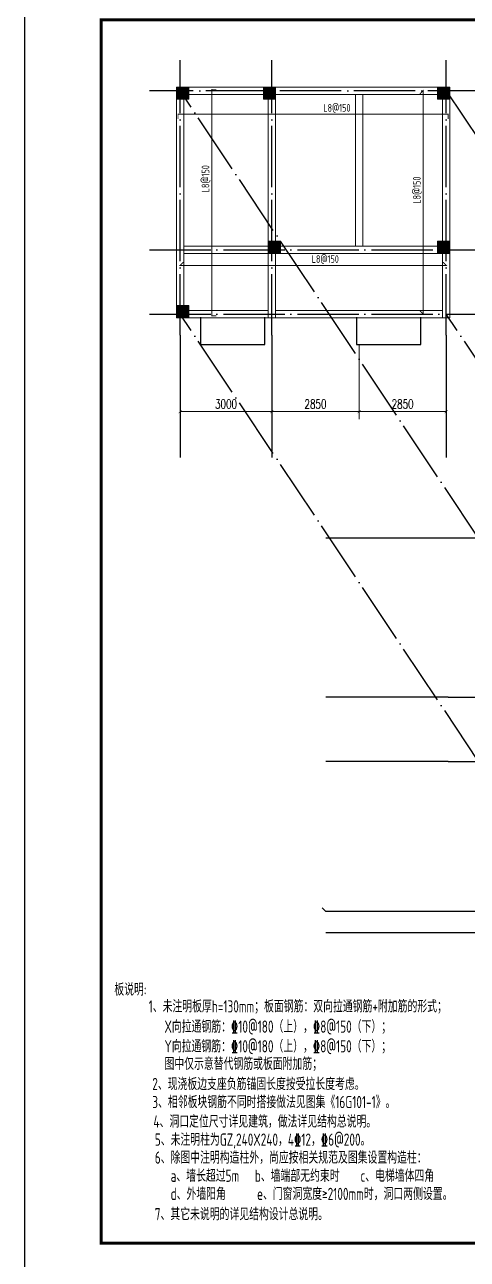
# Model space of a CAD drawing. Extents: x -638872 to -278819, y -139534 to 213996.
# Drawn here: x -353119 to -338645, y -98238 to -57872 of the extents above; entities that cross this region are included whole.
import ezdxf

# ---------------------------------------------------------------- set-up
doc = ezdxf.new("R2010")
doc.units = 0
doc.header["$LTSCALE"] = 1000
doc.header["$MEASUREMENT"] = 0
doc.linetypes.add('DOTE', pattern=[2.42, 2, -0.2, 0.02, -0.2])
doc.linetypes.add('线型3', pattern=[500, 300, -200])
doc.layers.get('0').update_dxf_attribs({"linetype": 'CONTINUOUS'})
doc.layers.get('Defpoints').update_dxf_attribs({"linetype": 'CONTINUOUS'})
for name, color, linetype in [('AXIS', 171, 'CONTINUOUS'), ('DOTE', 14, 'DOTE'), ('ROOF', 150, 'CONTINUOUS'), ('TK', 4, 'CONTINUOUS'), ('轴线__尺寸数字', 4, 'CONTINUOUS')]:
    doc.layers.add(name, color=color, linetype=linetype)
for name, color, linetype, lineweight in [('COLU', 7, 'CONTINUOUS', 0), ('COLU_HATCH', 251, 'CONTINUOUS', 0), ('FLOOR_DOWN_TEXT', 7, 'CONTINUOUS', 0), ('FLOOR_REIN', 1, 'CONTINUOUS', 0), ('FLOOR_UP_REIN', 13, 'CONTINUOUS', 0), ('FLOOR_UP_TEXT', 7, 'CONTINUOUS', 0), ('梁', 4, 'CONTINUOUS', 18), ('梁虚线', 134, '线型3', 18), ('次梁吊筋标注', 7, 'CONTINUOUS', 18)]:
    doc.layers.add(name, color=color, linetype=linetype, lineweight=lineweight)
doc.styles.add('_TCH_DIM_T3', font='SIMPLEX', dxfattribs={"width": 0.705882, "bigfont": 'GBCBIG'})
doc.styles.add('TSSD_REIN', font='tssdeng.shx', dxfattribs={"width": 0.7, "bigfont": 'tssdchn.shx'})
doc.dimstyles.new('_TCH_ARCH&&100', dxfattribs={"dimtxt": 297.5, "dimasz": 100, "dimexe": 250, "dimexo": 300, "dimgap": 100, "dimtad": 1, "dimdec": 0, "dimzin": 0, "dimdsep": 46, "dimtxsty": '_TCH_DIM_T3', "dimblk": 'ARCHTICK', "dimcen": 0.09, "dimclrt": 7, "dimazin": 2, "dimtfac": 1, "dimtdec": 0, "dimtix": 1, "dimtmove": 2, "dimatfit": 3, "dimfxl": 0, "dimtolj": 1, "dimtzin": 0, "dimarcsym": 0})

# ---------------------------------------------------------------- blocks, each defined once
blk = doc.blocks.new('_ArchTick')
at = {"color": 0, "linetype": 'ByBlock', "const_width": 0.15}
blk.add_lwpolyline([(-0.5, -0.5), (0.5, 0.5)], dxfattribs=at)
blk = doc.blocks.new('*D8')
at = {"layer": 'AXIS', "color": 0, "lineweight": -2}
for p, q in [((-172639, 110675), (-169389, 110675)), ((-169639, 103375), (-169639, 110675)), ((-172639, 103375), (-169389, 103375))]:
    blk.add_line(p, q, dxfattribs=at)
at = {"layer": 'Defpoints', "color": 0}
for p in [(-172939, 110675), (-169639, 110675), (-172939, 103375)]:
    blk.add_point(p, dxfattribs=at)
at = {"layer": 'AXIS', "color": 0, "lineweight": -2, "xscale": 100, "yscale": 100, "zscale": 100}
for p, rotation in [((-169639, 110675), 90), ((-169639, 103375), 270)]:
    blk.add_blockref('_ArchTick', p, dxfattribs=dict(at, rotation=rotation))
at = {"layer": 'AXIS', "color": 7, "insert": (-169888, 107025), "char_height": 297.5, "attachment_point": 5, "rotation": 90, "style": '_TCH_DIM_T3'}
blk.add_mtext('\\A1;12900', dxfattribs=at)
blk = doc.blocks.new('*D9')
at = {"layer": 'AXIS', "color": 0, "lineweight": -2}
for p, q in [((-172639, 105475), (-170189, 105475)), ((-170439, 103375), (-170439, 105475)), ((-172639, 103375), (-170189, 103375))]:
    blk.add_line(p, q, dxfattribs=at)
at = {"layer": 'Defpoints', "color": 0}
for p in [(-172939, 105475), (-170439, 105475), (-172939, 103375)]:
    blk.add_point(p, dxfattribs=at)
at = {"layer": 'AXIS', "color": 0, "lineweight": -2, "xscale": 100, "yscale": 100, "zscale": 100}
for p, rotation in [((-170439, 105475), 90), ((-170439, 103375), 270)]:
    blk.add_blockref('_ArchTick', p, dxfattribs=dict(at, rotation=rotation))
at = {"layer": 'AXIS', "color": 7, "insert": (-170688, 104425), "char_height": 297.5, "attachment_point": 5, "rotation": 90, "style": '_TCH_DIM_T3'}
blk.add_mtext('\\A1;2100', dxfattribs=at)
blk = doc.blocks.new('*D10')
at = {"layer": 'AXIS', "color": 0, "lineweight": -2}
for p, q in [((-172639, 110675), (-170189, 110675)), ((-170439, 105475), (-170439, 110675)), ((-172639, 105475), (-170189, 105475))]:
    blk.add_line(p, q, dxfattribs=at)
at = {"layer": 'Defpoints', "color": 0}
for p in [(-172939, 110675), (-170439, 110675), (-172939, 105475)]:
    blk.add_point(p, dxfattribs=at)
at = {"layer": 'AXIS', "color": 0, "lineweight": -2, "xscale": 100, "yscale": 100, "zscale": 100}
for p, rotation in [((-170439, 110675), 90), ((-170439, 105475), 270)]:
    blk.add_blockref('_ArchTick', p, dxfattribs=dict(at, rotation=rotation))
at = {"layer": 'AXIS', "color": 7, "insert": (-170688, 108075), "char_height": 297.5, "attachment_point": 5, "rotation": 90, "style": '_TCH_DIM_T3'}
blk.add_mtext('\\A1;5200', dxfattribs=at)
blk = doc.blocks.new('*D11')
at = {"layer": 'AXIS', "color": 0, "lineweight": -2}
for p, q in [((-183042, 102383), (-183042, 99933)), ((-180042, 102383), (-180042, 99933)), ((-183042, 100183), (-180042, 100183))]:
    blk.add_line(p, q, dxfattribs=at)
at = {"layer": 'Defpoints', "color": 0}
for p in [(-183042, 102683), (-180042, 102683), (-180042, 100183)]:
    blk.add_point(p, dxfattribs=at)
at = {"layer": 'AXIS', "color": 0, "lineweight": -2, "xscale": 100, "yscale": 100, "zscale": 100, "rotation": 180}
blk.add_blockref('_ArchTick', (-183042, 100183), dxfattribs=at)
at = {"layer": 'AXIS', "color": 0, "lineweight": -2, "xscale": 100, "yscale": 100, "zscale": 100}
blk.add_blockref('_ArchTick', (-180042, 100183), dxfattribs=at)
at = {"layer": 'AXIS', "color": 7, "insert": (-181542, 100432), "char_height": 297.5, "attachment_point": 5, "style": '_TCH_DIM_T3'}
blk.add_mtext('\\A1;3000', dxfattribs=at)
blk = doc.blocks.new('*D12')
at = {"layer": 'AXIS', "color": 0, "lineweight": -2}
for p, q in [((-180042, 102383), (-180042, 99933)), ((-177192, 102383), (-177192, 99933)), ((-180042, 100183), (-177192, 100183))]:
    blk.add_line(p, q, dxfattribs=at)
at = {"layer": 'Defpoints', "color": 0}
for p in [(-180042, 102683), (-177192, 102683), (-177192, 100183)]:
    blk.add_point(p, dxfattribs=at)
at = {"layer": 'AXIS', "color": 0, "lineweight": -2, "xscale": 100, "yscale": 100, "zscale": 100, "rotation": 180}
blk.add_blockref('_ArchTick', (-180042, 100183), dxfattribs=at)
at = {"layer": 'AXIS', "color": 0, "lineweight": -2, "xscale": 100, "yscale": 100, "zscale": 100}
blk.add_blockref('_ArchTick', (-177192, 100183), dxfattribs=at)
at = {"layer": 'AXIS', "color": 7, "insert": (-178617, 100432), "char_height": 297.5, "attachment_point": 5, "style": '_TCH_DIM_T3'}
blk.add_mtext('\\A1;2850', dxfattribs=at)
blk = doc.blocks.new('*D13')
at = {"layer": 'AXIS', "color": 0, "lineweight": -2}
for p, q in [((-177192, 102383), (-177192, 99933)), ((-174342, 102383), (-174342, 99933)), ((-177192, 100183), (-174342, 100183))]:
    blk.add_line(p, q, dxfattribs=at)
at = {"layer": 'Defpoints', "color": 0}
for p in [(-177192, 102683), (-174342, 102683), (-174342, 100183)]:
    blk.add_point(p, dxfattribs=at)
at = {"layer": 'AXIS', "color": 0, "lineweight": -2, "xscale": 100, "yscale": 100, "zscale": 100, "rotation": 180}
blk.add_blockref('_ArchTick', (-177192, 100183), dxfattribs=at)
at = {"layer": 'AXIS', "color": 0, "lineweight": -2, "xscale": 100, "yscale": 100, "zscale": 100}
blk.add_blockref('_ArchTick', (-174342, 100183), dxfattribs=at)
at = {"layer": 'AXIS', "color": 7, "insert": (-175767, 100432), "char_height": 297.5, "attachment_point": 5, "style": '_TCH_DIM_T3'}
blk.add_mtext('\\A1;2850', dxfattribs=at)
blk = doc.blocks.new('GeYuanFrame_70507555', base_point=(18.76, 4.34))
at = {"layer": 'TK'}
blk.add_lwpolyline([(18.76, 424.34), (761.76, 424.34), (761.76, 4.34), (18.76, 4.34), (18.76, 424.34)], dxfattribs=at)
at = {"layer": 'TK', "const_width": 1}
blk.add_lwpolyline([(751.76, 414.34), (43.76, 414.34), (43.76, 14.34), (751.76, 14.34)], close=True, dxfattribs=at)
blk = doc.blocks.new('qqq')
at = {"layer": 'AXIS'}
for p, q in [((-172939.1, 110675.2), (-168939.1, 110675.2)), ((-172939.1, 105475.2), (-168939.1, 105475.2)), ((-172939.1, 103375.2), (-168939.1, 103375.2)), ((-183041.8, 102683.1), (-183041.8, 98683.1)), ((-180041.8, 102683.1), (-180041.8, 98683.1)), ((-174341.8, 102683.1), (-174341.8, 98683.1))]:
    blk.add_line(p, q, dxfattribs=at)
at = {"layer": 'DOTE', "color": 8, "linetype": 'DOTE'}
for p, q in [((-183041.8, 102683.1), (-183041.8, 111675.2)), ((-180041.8, 102683.1), (-180041.8, 111675.2)), ((-174341.8, 102683.1), (-174341.8, 111675.2)), ((-172939.1, 110675.2), (-184041.8, 110675.2)), ((-184041.8, 105475.2), (-172939.1, 105475.2)), ((-184041.8, 103375.2), (-172939.1, 103375.2))]:
    blk.add_line(p, q, dxfattribs=at)
at = {"layer": 'AXIS'}
for p1, p2, distance, text, picture, middle in [((-172939.1, 103375.2), (-172939.1, 110675.2), -3300, '12900', '*D8', (-169887.9, 107025.2)), ((-172939.1, 105475.2), (-172939.1, 110675.2), -2500, '5200', '*D10', (-170687.9, 108075.2)), ((-172939.1, 103375.2), (-172939.1, 105475.2), -2500, '2100', '*D9', (-170687.9, 104425.2)), ((-183041.8, 102683.1), (-180041.8, 102683.1), -2500, '3000', '*D11', (-181541.8, 100431.9)), ((-180041.8, 102683.1), (-177191.8, 102683.1), -2500, '2850', '*D12', (-178616.8, 100431.9)), ((-177191.8, 102683.1), (-174341.8, 102683.1), -2500, '2850', '*D13', (-175766.8, 100431.9))]:
    dim = blk.add_aligned_dim(p1=p1, p2=p2, distance=distance, text=text, dimstyle='_TCH_ARCH&&100', dxfattribs=at)
    dim.commit()
    dim.dimension.update_dxf_attribs({"geometry": picture, "text_midpoint": middle})

msp = doc.modelspace()

# ---------------------------------------------------------------- hatches: boundary and pattern name
at = {"layer": 'COLU_HATCH'}
for points in [[(-347755.2, -60310.87), (-347755.2, -59910.87), (-348155.2, -59910.87), (-348155.2, -60310.87)], [(-344915.2, -60310.87), (-344915.2, -59910.87), (-345315.2, -59910.87), (-345315.2, -60310.87)], [(-339215.2, -60310.87), (-339215.2, -59910.87), (-339615.2, -59910.87), (-339615.2, -60310.87)], [(-344755.2, -65350.87), (-344755.2, -64950.87), (-345155.2, -64950.87), (-345155.2, -65350.87)], [(-339215.2, -65350.87), (-339215.2, -64950.87), (-339615.2, -64950.87), (-339615.2, -65350.87)], [(-347755.2, -67450.87), (-347755.2, -67050.87), (-348155.2, -67050.87), (-348155.2, -67450.87)]]:
    msp.add_hatch(color=256, dxfattribs=at).paths.add_polyline_path(points)

# ---------------------------------------------------------------- linework, layer by layer
at = {"layer": 'AXIS'}
for p, q in [((-339275.14, -74662.77), (-343275.14, -74662.77)), ((-339275.14, -79862.77), (-343275.14, -79862.77)), ((-339275.14, -81962.77), (-343275.14, -81962.77)), ((-343392.3, -86745.61), (-343275.14, -86862.77)), ((-339275.14, -86862.77), (-343275.14, -86862.77)), ((-339275.14, -87562.77), (-343275.14, -87562.77))]:
    msp.add_line(p, q, dxfattribs=at)
at = {"layer": 'COLU'}
for points in [[(-347755.2, -60310.87), (-347755.2, -59910.87), (-348155.2, -59910.87), (-348155.2, -60310.87)], [(-344915.2, -60310.87), (-344915.2, -59910.87), (-345315.2, -59910.87), (-345315.2, -60310.87)], [(-339215.2, -60310.87), (-339215.2, -59910.87), (-339615.2, -59910.87), (-339615.2, -60310.87)], [(-344755.2, -65350.87), (-344755.2, -64950.87), (-345155.2, -64950.87), (-345155.2, -65350.87)], [(-339215.2, -65350.87), (-339215.2, -64950.87), (-339615.2, -64950.87), (-339615.2, -65350.87)], [(-347755.2, -67450.87), (-347755.2, -67050.87), (-348155.2, -67050.87), (-348155.2, -67450.87)]]:
    msp.add_lwpolyline(points, close=True, dxfattribs=at)
at = {"layer": 'DOTE', "color": 8, "linetype": 'DOTE'}
for p, q in [((-338275.14, -74662.77), (-348035.2, -60030.87)), ((-339335.2, -60030.87), (-329575.14, -74662.77)), ((-338275.14, -81962.77), (-348035.2, -67330.87)), ((-329575.14, -81962.77), (-339335.2, -67330.87)), ((-294075.14, -74662.77), (-339275.14, -74662.77)), ((-339275.14, -79862.77), (-294075.14, -79862.77)), ((-339275.14, -81962.77), (-294075.14, -81962.77)), ((-294075.14, -86862.77), (-339275.14, -86862.77)), ((-294075.14, -87562.77), (-339275.14, -87562.77))]:
    msp.add_line(p, q, dxfattribs=at)
at = {"layer": 'FLOOR_REIN', "const_width": 30}
for points in [[(-340193.23, -67224.8), (-340087.16, -67330.87), (-340087.16, -60030.87), (-340193.23, -60136.93)], [(-347929.13, -65636.78), (-348035.2, -65742.85), (-339335.2, -65742.85), (-339441.26, -65636.78)]]:
    msp.add_lwpolyline(points, dxfattribs=at)
at = {"layer": 'FLOOR_UP_REIN', "const_width": 30}
for points in [[(-346848.11, -59984.98), (-346998.11, -59984.98), (-346998.11, -67389.75), (-346848.11, -67389.75)], [(-339268.83, -60950.23), (-339268.83, -60800.23), (-348105.23, -60800.23), (-348105.23, -60950.23)]]:
    msp.add_lwpolyline(points, dxfattribs=at)
at = {"layer": 'ROOF'}
for points in [[(-347365.2, -67430.87), (-347365.2, -68330.87), (-345265.2, -68330.87), (-345265.2, -67430.87)], [(-342265.2, -67430.87), (-342265.2, -68330.87), (-340165.2, -68330.87), (-340165.2, -67430.87)]]:
    msp.add_lwpolyline(points, dxfattribs=at)
at = {"layer": '梁', "lineweight": 18, "ltscale": 1}
for p, q in [((-347755.2, -59910.87), (-345315.2, -59910.87)), ((-344915.2, -59910.87), (-339615.2, -59910.87)), ((-348155.2, -67050.87), (-348155.2, -60310.87)), ((-339215.2, -64950.87), (-339215.2, -60310.87)), ((-339215.2, -67450.87), (-339215.2, -65350.87)), ((-347755.2, -67450.87), (-345155.2, -67450.87)), ((-344915.2, -67450.87), (-345155.2, -67450.87)), ((-344915.2, -67450.87), (-339455.2, -67450.87)), ((-339215.2, -67450.87), (-339455.2, -67450.87))]:
    msp.add_line(p, q, dxfattribs=at)
at = {"layer": '梁虚线', "lineweight": 18, "ltscale": 1}
for p, q in [((-347915.2, -67050.87), (-347915.2, -60310.87)), ((-347755.2, -60150.87), (-345315.2, -60150.87)), ((-345155.2, -64950.87), (-345155.2, -60310.87)), ((-344915.2, -60150.87), (-339615.2, -60150.87)), ((-344915.2, -64950.87), (-344915.2, -60310.87)), ((-342305.2, -65110.87), (-342305.2, -60150.87)), ((-342065.2, -65110.87), (-342065.2, -60150.87)), ((-339455.2, -64950.87), (-339455.2, -60310.87)), ((-347915.2, -65110.87), (-345155.2, -65110.87)), ((-347915.2, -65350.87), (-345155.2, -65350.87)), ((-345155.2, -67450.87), (-345155.2, -65350.87)), ((-344915.2, -67450.87), (-344915.2, -65350.87)), ((-344755.2, -65110.87), (-339615.2, -65110.87)), ((-344755.2, -65350.87), (-339615.2, -65350.87)), ((-339455.2, -67450.87), (-339455.2, -65350.87)), ((-347755.2, -67210.87), (-345155.2, -67210.87)), ((-344915.2, -67210.87), (-339455.2, -67210.87))]:
    msp.add_line(p, q, dxfattribs=at)

# ---------------------------------------------------------------- block references
at = {"layer": 'COLU_HATCH', "xscale": 100, "yscale": 100, "zscale": 100}
msp.add_blockref('GeYuanFrame_70507555', (-353118.7, -98712.58), dxfattribs=at)
at = {"layer": '次梁吊筋标注'}
msp.add_blockref('qqq', (-164993.4, -170706.02), dxfattribs=at)

# ---------------------------------------------------------------- texts
at = {"layer": 'FLOOR_DOWN_TEXT', "style": 'TSSD_REIN', "width": 0.7}
for rotation, p in [(90, (-340170.5, -63725.42)), (360, (-343735.2, -65659.51))]:
    msp.add_text('L8@150', height=250, rotation=rotation, dxfattribs=at).set_placement(p)
at = {"layer": 'FLOOR_UP_TEXT', "style": 'TSSD_REIN', "width": 0.7}
msp.add_text('L8@150', height=250, dxfattribs=at).set_placement((-343353.7, -60716.89))
msp.add_text('L8@150', height=250, rotation=90, dxfattribs=at).set_placement((-347081.45, -63354.03))
at = {"layer": '轴线__尺寸数字', "color": 2, "style": 'TSSD_REIN', "width": 0.7}
for s, p in [('板说明:', (-350187.58, -89616.63)), ('2、现浇板边支座负筋锚固长度按受拉长度考虑。', (-348947.69, -92706.74)), ('3、相邻板块钢筋不同时搭接做法见图集《16G101-1》。', (-348945.55, -93296.29)), ('4、洞口定位尺寸详见建筑，做法详见结构总说明。', (-348908.99, -93932.75)), ('5、未注明柱为GZ,240X240，4\x8412，\x846@200。', (-348864.08, -94524.05)), ('6、除图中注明构造柱外，尚应按相关规范及图集设置构造柱：', (-348864.08, -95111.42)), ('a、墙长超过5m   b、墙端部无约束时    c、电梯墙体四角 ', (-348346.93, -95705.56)), ('d、外墙阳角      e、门窗洞宽度≥2100mm时，洞口两侧设置。', (-348346.93, -96298.79)), ('7、其它未说明的详见结构设计总说明。', (-348864.08, -96961.35))]:
    msp.add_text(s, height=400, dxfattribs=at).set_placement(p)
at = {"layer": '轴线__尺寸数字', "color": 1, "style": 'TSSD_REIN', "width": 0.7}
for s, p in [('1、未注明板厚h=130mm；板面钢筋：双向拉通钢筋+附加筋的形式；', (-349064.65, -90167.56)), ('图中仅示意替代钢筋或板面附加筋；', (-348547.5, -92045.55))]:
    msp.add_text(s, height=400, dxfattribs=at).set_placement(p)
at = {"layer": '轴线__尺寸数字', "color": 3, "style": 'TSSD_REIN', "width": 0.7}
for s, p in [('X向拉通钢筋：\x8410@180（上），\x848@150（下）；', (-348547.5, -90829.95)), ('Y向拉通钢筋：\x8410@180（上），\x848@150（下）；', (-348547.5, -91473.29))]:
    msp.add_text(s, height=400, dxfattribs=at).set_placement(p)

doc.saveas('drawing.dxf')
